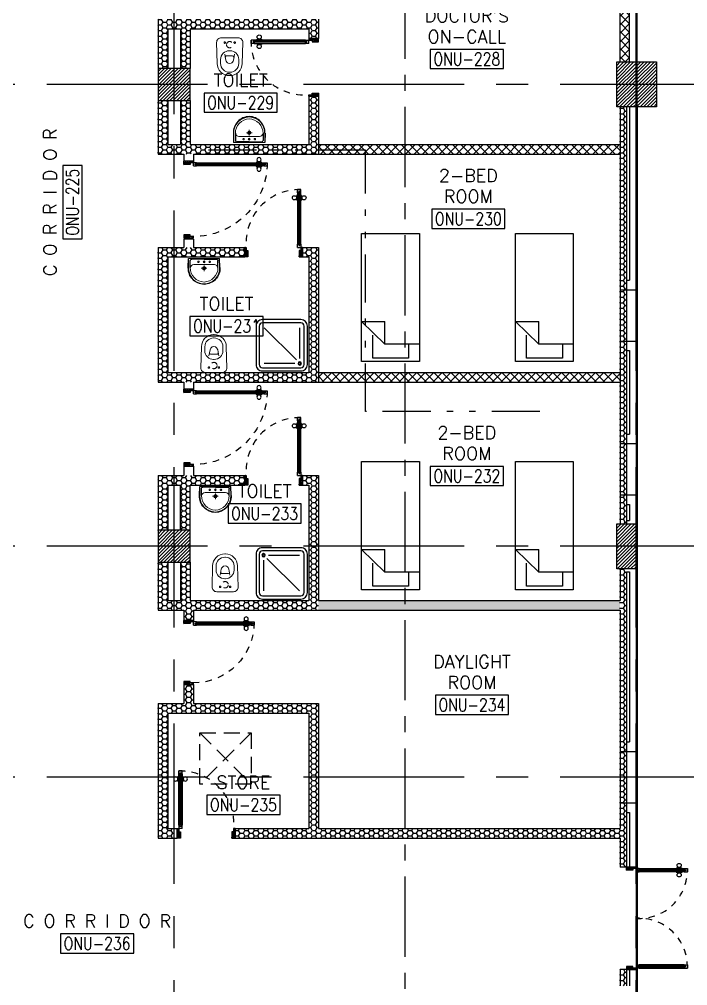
# Model space of a CAD drawing. Extents: x 88808.2 to 88899.2, y 39921.6 to 40001.1.
# Drawn here: x 88883.56 to 88893.97, y 39936.03 to 39951.09 of the extents above; entities that cross this region are included whole.
import ezdxf
from ezdxf.enums import TextEntityAlignment as Align

# ---------------------------------------------------------------- set-up
doc = ezdxf.new("R2010")
doc.units = 0
doc.header["$MEASUREMENT"] = 0
for name, pattern in [('2DASHES', [1.7, 0.75, -0.25, 0.1, -0.25, 0.1, -0.25]), ('CENTER', [2, 1.25, -0.25, 0.25, -0.25]), ('CENTERX2', [4, 2.5, -0.5, 0.5, -0.5]), ('DASHED', [0.75, 0.5, -0.25]), ('HIDDEN', [0.375, 0.25, -0.125]), ('HIDDEN2', [0.1875, 0.125, -0.0625])]:
    doc.linetypes.add(name, pattern=pattern)
doc.layers.get('0').update_dxf_attribs({"linetype": 'CONTINUOUS'})
for name, color, linetype in [('AXES', 11, 'CENTERX2'), ('AXES1', 11, 'CENTER'), ('COL', 2, 'CONTINUOUS'), ('DOOR', 7, 'CONTINUOUS'), ('EJ', 9, 'CONTINUOUS'), ('FIX', 3, 'CONTINUOUS'), ('FUR', 4, 'CONTINUOUS'), ('HAT', 8, 'CONTINUOUS'), ('IND-ES-L', 6, '2DASHES'), ('INSUL', 4, 'CONTINUOUS'), ('ME-FIX', 7, 'CONTINUOUS'), ('RM-BOX', 4, 'CONTINUOUS'), ('RM-NAME', 2, 'CONTINUOUS'), ('RM-NO', 2, 'CONTINUOUS'), ('ROOF', 7, 'CONTINUOUS'), ('SHAFT', 4, 'CONTINUOUS'), ('WALL', 2, 'CONTINUOUS'), ('WallType', 11, 'CONTINUOUS'), ('WallType2', 3, 'CONTINUOUS'), ('WIN', 3, 'CONTINUOUS')]:
    doc.layers.add(name, color=color, linetype=linetype)
doc.styles.add('ROMANS', font='ROMANS.shx', dxfattribs={"width": 0.6})
pattern_1 = [(7e-15, (0, 3e-11), (0.075, 0.04330127), [0.05, -0.1]), (120, (0, 3e-11), (-0.074999999836, 0.043301270284), [0.05, -0.1]), (60, (0, 3e-11), (1.64e-10, 0.086602540284), [-0.1, 0.05])]
pattern_2 = [(0, (0, 0), (0.075, 0.04330127), [0.05, -0.1]), (120, (0, 0), (-0.074999999836, 0.043301270284), [0.05, -0.1]), (60, (0, 0), (1.64e-10, 0.086602540284), [-0.1, 0.05])]

# ---------------------------------------------------------------- blocks, each defined once
blk = doc.blocks.new('D1000')
at = {"layer": 'DOOR', "color": 7, "linetype": 'ByBlock'}
for p, q in [((0, 0), (-150, 0)), ((-150, 0), (-150, -25)), ((-150, 0), (0, 0)), ((0, -50), (-114, 0)), ((0, -50), (-40, 0)), ((0, -50), (0, 0)), ((-1050, -25), (-1100, -25)), ((-1100, -75), (-1100, -25)), ((-1100, -25), (-1100, -75)), ((-1050, -75), (-1100, -75)), ((-1050, -42), (-1070, -42)), ((-1070, -42), (-1070, -58)), ((-1050, -58), (-1070, -58)), ((-1050, -25), (-1050, -42)), ((-1050, -58), (-1050, -75)), ((-928, -18), (-1018, -18)), ((-1018, -25), (-1018, -18)), ((-1018, -75), (-1018, -82)), ((-928, -82), (-1018, -82)), ((-1005, -9), (-940, -9)), ((-1005, -18), (-1005, -9)), ((-1005, -18), (-940, -18)), ((-1005, -82), (-940, -82)), ((-1005, -82), (-1005, -91)), ((-1005, -91), (-940, -91)), ((-940, -18), (-940, -9)), ((-940, -82), (-940, -91)), ((-928, -25), (-928, -18)), ((-928, -75), (-928, -82)), ((-200, -42), (-200, -25)), ((-200, -25), (-150, -25)), ((-180, -42), (-200, -42)), ((-200, -75), (-200, -58)), ((-200, -58), (-180, -58)), ((-150, -75), (-200, -75)), ((-180, -58), (-180, -42)), ((-150, -75), (-150, -25)), ((-150, -25), (-100, -25)), ((-100, -25), (-100, -50)), ((0, -50), (-100, -37)), ((-100, -50), (0, -50)), ((-150, -975), (-100, -975)), ((-150, -1000), (-150, -975)), ((-150, -1000), (0, -1000)), ((0, -1000), (-150, -1000)), ((0, -950), (-114, -1000)), ((-100, -975), (-100, -950)), ((0, -950), (-100, -963)), ((-100, -950), (0, -950)), ((0, -950), (-40, -1000)), ((0, -950), (0, -1000))]:
    blk.add_line(p, q, dxfattribs=at)
at = {"layer": 'DOOR', "linetype": 'ByBlock'}
for p, q in [((-200, -25), (-1050, -25)), ((-200, -42), (-1050, -42)), ((-200, -58), (-1050, -58)), ((-1050, -75), (-200, -75))]:
    blk.add_line(p, q, dxfattribs=at)
at = {"layer": 'DOOR', "color": 7, "linetype": 'ByBlock'}
for centre in [(-973, 23), (-973, -124)]:
    blk.add_circle(centre, 32.4, dxfattribs=at)
for centre, radius, start, end in [((0, -50), 134, 158.1598, 169.28), ((0, -50), 74.4, 137.7764, 180), ((0, -50), 54.4, 113.2074, 180), ((0, -50), 154, 161.1053, 166.2858), ((0, -50), 114, 154.0838, 167.3774), ((0, -50), 94.4, 148.0182, 180), ((0, -50), 34.4, 90, 180), ((0, -50), 14.4, 90, 180), ((0, -950), 154, 193.7142, 198.8947), ((0, -950), 134, 190.72, 201.8402), ((0, -950), 94.4, 180, 211.9818), ((0, -950), 74.4, 180, 222.2236), ((0, -950), 54.4, 180, 246.7926), ((0, -950), 34.4, 180, 270), ((0, -950), 14.4, 180, 270)]:
    blk.add_arc(centre, radius, start, end, dxfattribs=at)
at = {"layer": 'DOOR', "linetype": 'HIDDEN', "ltscale": 0.5}
blk.add_arc((-149, -24), 951, 180.0434, 269.9667, dxfattribs=at)
blk = doc.blocks.new('WC1')
at = {"layer": 'FIX', "lineweight": 20}
for p, q in [((-210, 204), (-538, 194)), ((-727, 5), (-727, -5)), ((-674, 5), (-674, -5)), ((-534, 24), (-540, 0)), ((-540, 0), (-534, -24)), ((-475, 141), (-538, 141)), ((-395, 76), (-490, 60)), ((-339, 5), (-339, -5)), ((-538, -141), (-475, -141)), ((-490, -60), (-395, -76)), ((-538, -194), (-210, -204))]:
    blk.add_line(p, q, dxfattribs=at)
at = {"layer": 'FIX', "linetype": 'Continuous', "lineweight": 20}
blk.add_line((-420, -47), (-420, 45), dxfattribs=at)
at = {"layer": 'FIX', "lineweight": 20}
blk.add_lwpolyline([(-213, -204), (-210, -204, 0.414214), (-137, -131), (-137, 0), (-137, 131, 0.414214), (-210, 204)], format="xyb", dxfattribs=at)
at = {"layer": 'FIX', "linetype": 'HIDDEN2', "lineweight": 20, "ltscale": 0.3}
blk.add_circle((-245, 0), 49.8, dxfattribs=at)
at = {"layer": 'FIX', "linetype": 'HIDDEN', "lineweight": 20, "ltscale": 0.05}
for centre in [(-213, 78), (-213, -77)]:
    blk.add_circle(centre, 11.6, dxfattribs=at)
at = {"layer": 'FIX', "lineweight": 20}
for centre, radius, start, end in [((-538, 5), 189, 90, 180), ((-538, 5), 136, 90, 180), ((-473, -7), 68.2, 128.9242, 152.8468), ((-464, -18), 82, 108.496, 128.9242), ((-475, 5), 136, 360, 90), ((-538, -5), 189, 180, 270), ((-538, -5), 136, 180, 270), ((-473, 7), 68.2, 207.1532, 231.0758), ((-464, 18), 82, 231.0758, 251.504), ((-475, -5), 136, 270, 0)]:
    blk.add_arc(centre, radius, start, end, dxfattribs=at)
at = {"layer": 'FIX', "linetype": 'Continuous', "lineweight": 20}
for centre, start, end in [((-443, 46), 357.6662, 91.6121), ((-442, -46), 268.3879, 2.3338)]:
    blk.add_arc(centre, 22.3, start, end, dxfattribs=at)
blk = doc.blocks.new('LAV1')
at = {"layer": 'FIX', "linetype": 'ByBlock', "ltscale": 0.3}
for p, q in [((-280, 210), (-275, 50)), ((-245, 210), (-245, 85)), ((245, 210), (245, 85)), ((280, 210), (275, 50)), ((0, 60), (-220, 60)), ((0, 60), (220, 60))]:
    blk.add_line(p, q, dxfattribs=at)
at = {"layer": 'FIX', "linetype": 'Continuous', "lineweight": 20}
for p, q in [((-275, 210), (-275, 50)), ((275, 210), (275, 50)), ((0, 50), (-275, 50)), ((0, 50), (-252, 50)), ((0, 155), (-181, 155)), ((0, 155), (181, 155)), ((0, 50), (275, 50)), ((0, 50), (252, 50))]:
    blk.add_line(p, q, dxfattribs=at)
at = {"layer": 'FIX', "linetype": 'DASHED', "lineweight": 20, "ltscale": 0.05}
for p, q in [((50, 220), (-50, 220)), ((0, 170), (0, 270)), ((0, 170), (0, 270))]:
    blk.add_line(p, q, dxfattribs=at)
at = {"layer": 'FIX', "lineweight": 20}
for p, q in [((16, 107), (-15, 107)), ((0, 92), (0, 123))]:
    blk.add_line(p, q, dxfattribs=at)
for centre, radius in [((0, 220), 29.5), ((0, 220), 22.5), ((0, 107), 15.5)]:
    blk.add_circle(centre, radius, dxfattribs=at)
at = {"layer": 'FIX', "linetype": 'HIDDEN', "lineweight": 20, "ltscale": 0.05}
for centre in [(-100, 107), (100, 107)]:
    blk.add_circle(centre, 12.4, dxfattribs=at)
at = {"layer": 'FIX', "linetype": 'ByBlock', "ltscale": 0.3}
for centre, radius, start, end in [((7, 220), 287, 91.3776, 182.0064), ((-7, 220), 287, 357.9936, 88.6224), ((-220, 85), 24.9, 179.7021, 269.9486), ((220, 85), 24.9, 270.0514, 0.2979)]:
    blk.add_arc(centre, radius, start, end, dxfattribs=at)
at = {"layer": 'FIX', "linetype": 'Continuous', "lineweight": 20}
for centre, radius, start, end in [((8, 217), 283, 91.6988, 181.351), ((8, 212), 253, 91.7328, 180.4884), ((-8, 217), 283, 358.649, 88.3012), ((-8, 212), 253, 359.5116, 88.2672), ((-179, 222), 66.9, 190.2006, 268.0786), ((179, 222), 66.9, 271.9214, 349.7994)]:
    blk.add_arc(centre, radius, start, end, dxfattribs=at)
blk = doc.blocks.new('SHR1')
at = {"layer": 'FIX'}
for p, q in [((-196, 196), (-700, 700)), ((-143, 218), (-143, 700)), ((-218, 143), (-700, 143))]:
    blk.add_line(p, q, dxfattribs=at)
for points in [[(-825, 125), (-825, 725, -0.414214), (-725, 825), (-125, 825, -0.414214), (-25, 725), (-25, 125, -0.414214), (-125, 25), (-725, 25, -0.414214)], [(-775, 125), (-775, 725, -0.414214), (-725, 775), (-125, 775, -0.414214), (-75, 725), (-75, 125, -0.414214), (-125, 75), (-725, 75, -0.414214)]]:
    blk.add_lwpolyline(points, format="xyb", close=True, dxfattribs=at)
for radius in [25, 15]:
    blk.add_circle((-143, 143), radius, dxfattribs=at)
blk = doc.blocks.new('RM1')
at = {"layer": 'RM-BOX'}
blk.add_lwpolyline([(570, -200), (-570, -200), (-570, -500), (570, -500)], close=True, dxfattribs=at)
at = {"layer": 'RM-NAME', "style": 'ROMANS'}
for tag, p in [('ROOMNAME1', (0, 324)), ('ROOMNAME2', (0, 0))]:
    blk.add_attdef(tag, text='', height=200, dxfattribs=at).set_placement(p, align=Align.MIDDLE)
at = {"layer": 'RM-NO', "style": 'ROMANS', "width": 0.8}
blk.add_attdef('ROOMNO', text='', height=200, dxfattribs=at).set_placement((0, -350), align=Align.MIDDLE)
blk = doc.blocks.new('DOOR90')
at = {"layer": 'DOOR', "linetype": 'ByBlock'}
for p, q in [((0, 0), (-150, 0)), ((-200, -25), (-1000, -25)), ((-200, -42), (-1000, -42)), ((-200, -58), (-1000, -58)), ((-1000, -75), (-200, -75))]:
    blk.add_line(p, q, dxfattribs=at)
at = {"layer": 'DOOR', "color": 0, "linetype": 'ByBlock'}
for p, q in [((-150, 0), (-150, -25)), ((-150, 0), (0, 0)), ((0, -50), (0, 0)), ((-1050, -25), (-1050, -75)), ((-1050, -75), (-1050, -25)), ((-1000, -25), (-1050, -25)), ((-1000, -75), (-1050, -75)), ((-1020, -42), (-1020, -58)), ((-1000, -42), (-1020, -42)), ((-1000, -58), (-1020, -58)), ((-1000, -25), (-1000, -42)), ((-1000, -58), (-1000, -75)), ((-968, -25), (-968, -18)), ((-878, -18), (-968, -18)), ((-968, -75), (-968, -82)), ((-878, -82), (-968, -82)), ((-955, -18), (-955, -9)), ((-955, -9), (-890, -9)), ((-955, -18), (-890, -18)), ((-955, -82), (-955, -91)), ((-955, -82), (-890, -82)), ((-955, -91), (-890, -91)), ((-890, -18), (-890, -9)), ((-890, -82), (-890, -91)), ((-878, -25), (-878, -18)), ((-878, -75), (-878, -82)), ((-200, -42), (-200, -25)), ((-200, -25), (-150, -25)), ((-180, -42), (-200, -42)), ((-200, -75), (-200, -58)), ((-200, -58), (-180, -58)), ((-150, -75), (-200, -75)), ((-180, -58), (-180, -42)), ((-150, -75), (-150, -25)), ((-150, -25), (-100, -25)), ((-100, -25), (-100, -50)), ((-100, -50), (0, -50)), ((-150, -900), (-150, -875)), ((-150, -875), (-100, -875)), ((0, -900), (-150, -900)), ((-150, -900), (0, -900)), ((-100, -850), (0, -850)), ((-100, -875), (-100, -850)), ((0, -850), (0, -900))]:
    blk.add_line(p, q, dxfattribs=at)
at = {"layer": 'DOOR', "color": 9, "linetype": 'ByBlock'}
for p, q in [((0, -50), (-114, 0)), ((0, -50), (-40, 0)), ((0, -50), (-100, -37)), ((0, -850), (-114, -900)), ((0, -850), (-100, -863)), ((0, -850), (-40, -900))]:
    blk.add_line(p, q, dxfattribs=at)
at = {"layer": 'DOOR', "color": 0, "linetype": 'ByBlock'}
for centre in [(-923, 24), (-923, -124)]:
    blk.add_circle(centre, 32.4, dxfattribs=at)
at = {"layer": 'DOOR', "color": 9, "linetype": 'ByBlock'}
for centre, radius, start, end in [((0, -50), 74.4, 137.7764, 180), ((0, -50), 54.4, 113.2074, 180), ((0, -50), 154, 161.1053, 166.2858), ((0, -50), 134, 158.1598, 169.28), ((0, -50), 114, 154.0838, 167.3774), ((0, -50), 94.4, 148.0182, 180), ((0, -50), 34.4, 90, 180), ((0, -50), 14.4, 90, 180), ((0, -850), 154, 193.7142, 198.8947), ((0, -850), 134, 190.72, 201.8402), ((0, -850), 94.4, 180, 211.9818), ((0, -850), 74.4, 180, 222.2236), ((0, -850), 54.4, 180, 246.7926), ((0, -850), 34.4, 180, 270), ((0, -850), 14.4, 180, 270)]:
    blk.add_arc(centre, radius, start, end, dxfattribs=at)
at = {"layer": 'DOOR', "linetype": 'HIDDEN', "ltscale": 0.5}
blk.add_arc((-222, -50), 828, 178.2701, 275.003, dxfattribs=at)
blk = doc.blocks.new('AH20A')
at = {"layer": 'FUR'}
for p, q in [((0, 0.5), (0, -0.5)), ((1, 0.5), (0, 0.5)), ((0.1358, 0.5), (0.1358, -0.0987)), ((1, -0.5), (1, 0.5)), ((0.1358, 0.3112), (0.0277, 0.3112)), ((0.0277, 0.3112), (0.0277, -0.3087)), ((0.1358, -0.0987), (0.3125, -0.5)), ((0.1358, -0.0987), (0.3125, -0.0987)), ((0.3125, -0.5), (0.3125, -0.0987)), ((0.0277, -0.3087), (0.2076, -0.3087)), ((0, -0.5), (1, -0.5))]:
    blk.add_line(p, q, dxfattribs=at)
blk = doc.blocks.new('DOOR100')
at = {"layer": 'DOOR', "color": 0, "linetype": 'ByBlock'}
for p, q in [((-92, 1206), (-92, 1141)), ((-83, 1206), (-92, 1206)), ((-83, 1129), (-83, 1219)), ((-76, 1219), (-83, 1219)), ((-83, 1206), (-83, 1141)), ((-76, 1251), (-76, 1301)), ((-76, 1301), (-26, 1301)), ((-26, 1301), (-76, 1301)), ((-59, 1251), (-76, 1251)), ((-59, 1251), (-59, 1271)), ((-43, 1271), (-59, 1271)), ((-43, 1251), (-43, 1271)), ((-26, 1251), (-43, 1251)), ((-26, 1251), (-26, 1301)), ((-26, 1219), (-19, 1219)), ((-19, 1129), (-19, 1219)), ((-19, 1206), (-19, 1141)), ((-19, 1206), (-10, 1206)), ((-10, 1206), (-10, 1141)), ((-83, 1141), (-92, 1141)), ((-76, 1129), (-83, 1129)), ((-26, 1129), (-19, 1129)), ((-19, 1141), (-10, 1141)), ((-76, 200), (-59, 200)), ((-76, 150), (-76, 200)), ((-59, 200), (-59, 180)), ((-59, 180), (-43, 180)), ((-43, 200), (-26, 200)), ((-43, 180), (-43, 200)), ((-26, 200), (-26, 150)), ((-1201, 0), (-1201, 150)), ((-1201, 150), (-1176, 150)), ((-1201, 150), (-1201, 0)), ((-1151, 0), (-1201, 0)), ((-1176, 150), (-1176, 100)), ((-1176, 100), (-1151, 100)), ((-1151, 100), (-1151, 0)), ((-76, 150), (-26, 150)), ((-51, 100), (-51, 0)), ((-26, 100), (-51, 100)), ((-51, 0), (-1, 0)), ((-1, 150), (-26, 150)), ((-26, 150), (-26, 100)), ((-1, 150), (-1, 0))]:
    blk.add_line(p, q, dxfattribs=at)
at = {"layer": 'DOOR', "linetype": 'ByBlock'}
for p, q in [((-76, 1251), (-76, 200)), ((-59, 200), (-59, 1251)), ((-43, 200), (-43, 1251)), ((-26, 200), (-26, 1251))]:
    blk.add_line(p, q, dxfattribs=at)
at = {"layer": 'DOOR', "color": 9, "linetype": 'ByBlock'}
for p, q in [((-1151, 0), (-1201, 114)), ((-1151, 0), (-1201, 40)), ((-1151, 0), (-1164, 100)), ((-51, 0), (-1, 114)), ((-51, 0), (-38, 100)), ((-51, 0), (-1, 40))]:
    blk.add_line(p, q, dxfattribs=at)
at = {"layer": 'DOOR', "color": 0, "linetype": 'ByBlock'}
for centre in [(-125, 1174), (22, 1174)]:
    blk.add_circle(centre, 32.4, dxfattribs=at)
at = {"layer": 'DOOR', "linetype": 'HIDDEN', "ltscale": 0.5}
blk.add_arc((-27, 152), 1149, 89.961, 180.0931, dxfattribs=at)
at = {"layer": 'DOOR', "color": 9, "linetype": 'ByBlock'}
for centre, radius, start, end in [((-1151, 0), 154, 103.7142, 108.8947), ((-1151, 0), 134, 100.72, 111.8402), ((-1151, 0), 94.4, 90, 121.9818), ((-1151, 0), 74.4, 90, 132.2236), ((-1151, 0), 54.4, 90, 156.7926), ((-1151, 0), 34.4, 90, 180), ((-1151, 0), 14.4, 90, 180), ((-51, 0), 94.4, 58.0182, 90), ((-51, 0), 74.4, 47.7764, 90), ((-51, 0), 54.4, 23.2074, 90), ((-51, 0), 34.4, 0, 90), ((-51, 0), 14.4, 0, 90), ((-51, 0), 134, 68.1598, 79.28), ((-51, 0), 114, 64.0838, 77.3774), ((-51, 0), 154, 71.1053, 76.2858)]:
    blk.add_arc(centre, radius, start, end, dxfattribs=at)
blk = doc.blocks.new('COL50')
at = {"layer": 'COL'}
blk.add_lwpolyline([(-250, 250), (-250, -250), (250, -250), (250, 250)], close=True, dxfattribs=at)
blk = doc.blocks.new('*X615')
at = {"color": 0}
for p, q in [((203889, 139878), (204361, 140350)), ((203889, 139931), (204308, 140350)), ((203889, 139984), (204255, 140350)), ((203889, 140037), (204201, 140350)), ((203889, 140090), (204148, 140350)), ((203889, 140143), (204095, 140350)), ((203889, 140196), (204042, 140350)), ((203889, 140249), (203989, 140350)), ((203889, 140302), (203936, 140350)), ((203914, 139850), (204389, 140325)), ((203967, 139850), (204389, 140272)), ((204020, 139850), (204389, 140219)), ((204073, 139850), (204389, 140166)), ((204126, 139850), (204389, 140113)), ((204179, 139850), (204389, 140060)), ((204232, 139850), (204389, 140006)), ((204285, 139850), (204389, 139953)), ((204338, 139850), (204389, 139900))]:
    blk.add_line(p, q, dxfattribs=at)
blk = doc.blocks.new('*X612')
at = {"color": 0}
for p, q in [((203889, 132665), (204373, 133150)), ((203889, 132718), (204320, 133150)), ((203889, 132771), (204267, 133150)), ((203889, 132824), (204214, 133150)), ((203889, 132877), (204161, 133150)), ((203889, 132930), (204108, 133150)), ((203889, 132983), (204055, 133150)), ((203889, 133036), (204002, 133150)), ((203889, 133089), (203949, 133150)), ((203889, 133143), (203896, 133150)), ((203926, 132650), (204389, 133112)), ((203979, 132650), (204389, 133059)), ((204032, 132650), (204389, 133006)), ((204085, 132650), (204389, 132953)), ((204138, 132650), (204389, 132900)), ((204191, 132650), (204389, 132847)), ((204244, 132650), (204389, 132794)), ((204297, 132650), (204389, 132741)), ((204350, 132650), (204389, 132688))]:
    blk.add_line(p, q, dxfattribs=at)
blk = doc.blocks.new('C11')
at = {"layer": 'HAT'}
h = blk.add_hatch(dxfattribs=at)
h.set_pattern_fill('ANSI31', color=256, scale=300, style=0)
h.set_pattern_definition([(45, (-248556.182, -75061.005), (-26.5165043, 26.5165043), [])])
h.paths.add_polyline_path([(300, 700), (0, 700), (0, 350), (300, 350)])
h.paths.add_polyline_path([(300, 350), (0, 350), (0, 0), (300, 0)])
at = {"layer": 'COL'}
blk.add_lwpolyline([(300, 700), (300, 0), (0, 0), (0, 700)], close=True, dxfattribs=at)
blk = doc.blocks.new('C11D')
at = {"layer": 'COL', "linetype": 'ByBlock'}
for p in [(-320, 0), (0, 0)]:
    blk.add_blockref('C11', p, dxfattribs=at)
blk = doc.blocks.new('A$C16F26542')
at = {"layer": 'IND-ES-L'}
blk.add_lwpolyline([(73.19, 16.751), (70.475, 16.751), (70.475, 20.826), (67.759, 20.826)], dxfattribs=at)
blk = doc.blocks.new('A$C1DFA4FE8')
at = {"layer": 'DOOR', "color": 0, "linetype": 'ByBlock'}
for p, q in [((0, 1631), (0, 1581)), ((0, 1581), (0, 1631)), ((50, 1631), (0, 1631)), ((50, 1581), (0, 1581)), ((30, 1614), (30, 1598)), ((50, 1614), (30, 1614)), ((50, 1598), (30, 1598)), ((50, 1631), (50, 1614)), ((50, 1598), (50, 1581)), ((750, 1614), (750, 1631)), ((750, 1631), (800, 1631)), ((770, 1614), (750, 1614)), ((750, 1581), (750, 1598)), ((750, 1598), (770, 1598)), ((800, 1581), (750, 1581)), ((770, 1598), (770, 1614)), ((950, 1656), (800, 1656)), ((800, 1656), (800, 1631)), ((800, 1581), (800, 1631)), ((800, 1631), (850, 1631)), ((850, 1631), (850, 1606)), ((850, 1606), (950, 1606)), ((950, 1606), (950, 1656)), ((0, 81), (0, 131)), ((0, 131), (0, 81)), ((50, 131), (0, 131)), ((50, 81), (0, 81)), ((30, 98), (30, 114)), ((50, 114), (30, 114)), ((50, 98), (30, 98)), ((50, 114), (50, 131)), ((50, 81), (50, 98)), ((83, 131), (83, 138)), ((173, 138), (83, 138)), ((83, 81), (83, 74)), ((173, 74), (83, 74)), ((95, 138), (95, 147)), ((95, 147), (160, 147)), ((95, 138), (160, 138)), ((95, 74), (95, 65)), ((95, 74), (160, 74)), ((95, 65), (160, 65)), ((160, 138), (160, 147)), ((160, 74), (160, 65)), ((173, 131), (173, 138)), ((173, 81), (173, 74)), ((750, 131), (750, 114)), ((800, 131), (750, 131)), ((750, 114), (770, 114)), ((750, 98), (750, 81)), ((770, 98), (750, 98)), ((750, 81), (800, 81)), ((770, 114), (770, 98)), ((800, 131), (800, 81)), ((800, 56), (800, 81)), ((800, 81), (850, 81)), ((950, 56), (800, 56)), ((850, 106), (950, 106)), ((850, 81), (850, 106)), ((950, 106), (950, 56))]:
    blk.add_line(p, q, dxfattribs=at)
at = {"layer": 'DOOR', "linetype": 'ByBlock'}
for p, q in [((750, 1631), (50, 1631)), ((750, 1614), (50, 1614)), ((750, 1598), (50, 1598)), ((50, 1581), (750, 1581)), ((50, 131), (750, 131)), ((750, 114), (50, 114)), ((750, 98), (50, 98)), ((750, 81), (50, 81))]:
    blk.add_line(p, q, dxfattribs=at)
at = {"layer": 'DOOR', "color": 9, "linetype": 'ByBlock'}
for p, q in [((950, 1606), (837, 1656)), ((950, 1606), (850, 1619)), ((950, 1606), (910, 1656)), ((950, 106), (837, 56)), ((950, 106), (850, 93)), ((950, 106), (910, 56))]:
    blk.add_line(p, q, dxfattribs=at)
at = {"layer": 'DOOR', "color": 0, "linetype": 'ByBlock'}
for centre in [(128, 179), (128, 32)]:
    blk.add_circle(centre, 32.4, dxfattribs=at)
at = {"layer": 'DOOR', "linetype": 'HIDDEN', "ltscale": 0.5}
for centre, start, end in [((752, 1606), 178.0938, 273.7249), ((752, 106), 86.2751, 181.9062)]:
    blk.add_arc(centre, 752, start, end, dxfattribs=at)
at = {"layer": 'DOOR', "color": 9, "linetype": 'ByBlock'}
for centre, radius, start, end in [((950, 1606), 154, 161.1053, 166.2858), ((950, 1606), 134, 158.1598, 169.28), ((950, 1606), 114, 154.0838, 167.3774), ((950, 1606), 94.4, 148.0182, 180), ((950, 1606), 74.4, 137.7764, 180), ((950, 1606), 54.4, 113.2074, 180), ((950, 1606), 34.4, 90, 180), ((950, 1606), 14.4, 90, 180), ((950, 106), 154, 193.7142, 198.8947), ((950, 106), 134, 190.72, 201.8402), ((950, 106), 114, 192.6226, 205.9162), ((950, 106), 94.4, 180, 211.9818), ((950, 106), 74.4, 180, 222.2236), ((950, 106), 54.4, 180, 246.7926), ((950, 106), 34.4, 180, 270), ((950, 106), 14.4, 180, 270)]:
    blk.add_arc(centre, radius, start, end, dxfattribs=at)

msp = doc.modelspace()

# ---------------------------------------------------------------- hatches: boundary and pattern name
at = {"layer": 'WallType', "linetype": 'Continuous'}
h = msp.add_hatch(dxfattribs=at)
h.set_pattern_fill('ANSI37', color=256, scale=0.75, style=0)
h.paths.add_polyline_path([(88889.5703, 39956.3996), (88887.6703, 39956.3996), (88887.6703, 39956.2496), (88889.4953, 39956.2496), (88889.4953, 39956.0996), (88889.5703, 39956.0996)])
h.paths.add_polyline_path([(88889.9384, 39956.3996), (88889.5703, 39956.3996), (88889.5703, 39956.0996), (88889.6453, 39956.0996), (88889.6453, 39956.2496), (88889.9384, 39956.2496)])
h.paths.add_polyline_path([(88892.8203, 39956.3996), (88890.8384, 39956.3996), (88890.8384, 39956.2496), (88892.8203, 39956.2496)])
h.paths.add_polyline_path([(88893.0703, 39955.7796), (88892.9203, 39955.7796), (88892.9203, 39952.5546), (88889.6453, 39952.5546), (88889.6453, 39956.0796), (88889.5703, 39956.0796), (88889.5703, 39952.4046), (88892.9203, 39952.4046), (88892.9203, 39950.4296), (88893.0703, 39950.4296)])
h.paths.add_polyline_path([(88889.5703, 39956.0796), (88889.4953, 39956.0796), (88889.4953, 39952.5546), (88885.9703, 39952.5546), (88885.9703, 39952.4046), (88888.0703, 39952.4046), (88888.0703, 39952.2496), (88888.2203, 39952.2496), (88888.2203, 39952.4046), (88889.5703, 39952.4046)])
h.paths.add_polyline_path([(88885.9703, 39952.5546), (88885.8203, 39952.5546), (88885.8203, 39952.9996), (88885.6703, 39952.9996), (88885.6703, 39952.4046), (88885.9703, 39952.4046)])
h = msp.add_hatch(dxfattribs=at)
h.set_pattern_fill('ANSI37', color=256, scale=0.75, style=0)
h.paths.add_polyline_path([(88892.9203, 39945.5896), (88889.5703, 39945.5896), (88889.5703, 39945.4396), (88892.9203, 39945.4396)])
h.paths.add_polyline_path([(88889.4297, 39945.5896), (88888.2203, 39945.5896), (88888.2203, 39945.4396), (88889.4297, 39945.4396)])
h.paths.add_polyline_path([(88889.5703, 39945.5896), (88889.4297, 39945.5896), (88889.4297, 39945.4396), (88889.5703, 39945.4396)])
h.paths.add_polyline_path([(88892.9203, 39949.1446), (88889.5703, 39949.1446), (88889.5703, 39948.9946), (88892.9203, 39948.9946)])
h.paths.add_polyline_path([(88889.5703, 39949.1446), (88888.2203, 39949.1446), (88888.2203, 39949.0556), (88889.4297, 39949.0556), (88889.4297, 39948.9946), (88889.5703, 39948.9946)])
h.paths.add_polyline_path([(88889.4297, 39949.0556), (88888.2203, 39949.0556), (88888.2203, 39948.9946), (88889.4297, 39948.9946)], flags=16)
at = {"layer": 'WallType2', "linetype": 'Continuous'}
h = msp.add_hatch(dxfattribs=at)
h.set_pattern_fill('HONEY', color=256, scale=0.4, style=0)
h.set_pattern_definition(pattern_1)
h.paths.add_polyline_path([(88885.8703, 39949.8296), (88885.7203, 39949.8296), (88885.7203, 39948.9946), (88885.9703, 39948.9946), (88885.9703, 39949.1446), (88885.8703, 39949.1446)])
h.paths.add_polyline_path([(88888.2203, 39949.8946), (88888.0703, 39949.8946), (88888.0703, 39949.1446), (88886.2203, 39949.1446), (88886.2203, 39949.8296), (88886.0703, 39949.8296), (88886.0703, 39949.1446), (88885.9703, 39949.1446), (88885.9703, 39948.9946), (88886.1203, 39948.9946), (88888.2203, 39948.9946)])
h.paths.add_polyline_path([(88885.8703, 39950.9446), (88885.9703, 39950.9446), (88885.9703, 39951.0946), (88885.7203, 39951.0946), (88885.7203, 39950.3296), (88885.8703, 39950.3296)])
h.paths.add_polyline_path([(88888.2203, 39951.0946), (88885.9703, 39951.0946), (88885.9703, 39950.9446), (88886.0703, 39950.9446), (88886.0703, 39950.3296), (88886.2203, 39950.3296), (88886.2203, 39950.9446), (88888.0703, 39950.9446), (88888.0703, 39950.7946), (88888.2203, 39950.7946)])
h = msp.add_hatch(dxfattribs=at)
h.set_pattern_fill('HONEY', color=256, scale=0.4, style=0)
h.set_pattern_definition(pattern_1)
h.paths.add_polyline_path([(88893.0203, 39949.7296), (88892.9203, 39949.7296), (88892.9203, 39949.1446), (88893.0203, 39949.1446)])
h = msp.add_hatch(dxfattribs=at)
h.set_pattern_fill('HONEY', color=256, scale=0.4, style=0)
h.set_pattern_definition(pattern_1)
h.paths.add_polyline_path([(88893.0203, 39946.8796), (88892.9203, 39946.8796), (88892.9203, 39946.4796), (88893.0203, 39946.4796)])
h.paths.add_polyline_path([(88893.0203, 39949.1446), (88892.9203, 39949.1446), (88892.9203, 39946.8796), (88893.0203, 39946.8796)])
h = msp.add_hatch(dxfattribs=at)
h.set_pattern_fill('HONEY', color=256, scale=0.4, style=0)
h.set_pattern_definition(pattern_1)
h.paths.add_polyline_path([(88888.2203, 39946.4796), (88888.0703, 39946.4796), (88888.0703, 39945.5896), (88885.9703, 39945.5896), (88885.9703, 39945.4396), (88886.1203, 39945.4396), (88888.2203, 39945.4396)])
h.paths.add_polyline_path([(88885.9703, 39945.5896), (88885.8703, 39945.5896), (88885.8703, 39946.4796), (88885.7203, 39946.4796), (88885.7203, 39945.4396), (88885.9703, 39945.4396)])
h.paths.add_polyline_path([(88885.8703, 39947.3896), (88885.9703, 39947.3896), (88885.9703, 39947.5396), (88885.7203, 39947.5396), (88885.7203, 39946.4796), (88885.8703, 39946.4796)])
h.paths.add_polyline_path([(88887.0703, 39947.5396), (88886.1203, 39947.5396), (88885.9703, 39947.5396), (88885.9703, 39947.3896), (88887.0703, 39947.3896)])
h.paths.add_polyline_path([(88888.2203, 39947.5396), (88887.9703, 39947.5396), (88887.9703, 39947.3896), (88888.0703, 39947.3896), (88888.0703, 39946.4796), (88888.2203, 39946.4796)])
h = msp.add_hatch(dxfattribs=at)
h.set_pattern_fill('HONEY', color=256, scale=0.4, style=0)
h.set_pattern_definition(pattern_1)
h.paths.add_polyline_path([(88893.0203, 39943.6796), (88892.9203, 39943.6796), (88892.9203, 39943.2296), (88893.0203, 39943.2296)])
h.paths.add_polyline_path([(88893.0203, 39944.4796), (88892.9203, 39944.4796), (88892.9203, 39943.6796), (88893.0203, 39943.6796)])
h.paths.add_polyline_path([(88893.0203, 39946.0796), (88892.9203, 39946.0796), (88892.9203, 39945.5896), (88892.9203, 39944.4796), (88893.0203, 39944.4796)])
h.paths.add_polyline_path([(88893.0203, 39946.4796), (88892.9203, 39946.4796), (88892.9203, 39946.0796), (88893.0203, 39946.0796)])
h = msp.add_hatch(dxfattribs=at)
h.set_pattern_fill('HONEY', color=256, scale=0.4, style=0)
h.set_pattern_definition(pattern_1)
h.paths.add_polyline_path([(88888.2203, 39942.8796), (88888.0703, 39942.8796), (88888.0703, 39942.0346), (88886.2203, 39942.0346), (88886.2203, 39942.6296), (88886.0703, 39942.6296), (88886.0703, 39942.0346), (88885.9703, 39942.0346), (88885.9703, 39941.8846), (88886.1203, 39941.8846), (88888.2203, 39941.8846)])
h.paths.add_polyline_path([(88885.8703, 39942.6296), (88885.7203, 39942.6296), (88885.7203, 39941.8846), (88885.9703, 39941.8846), (88885.9703, 39942.0346), (88885.8703, 39942.0346)])
h.paths.add_polyline_path([(88885.8703, 39943.8346), (88885.9703, 39943.8346), (88885.9703, 39943.9846), (88885.7203, 39943.9846), (88885.7203, 39943.1296), (88885.8703, 39943.1296)])
h.paths.add_polyline_path([(88887.0703, 39943.9846), (88886.1203, 39943.9846), (88885.9703, 39943.9846), (88885.9703, 39943.8346), (88886.0703, 39943.8346), (88886.0703, 39943.1296), (88886.2203, 39943.1296), (88886.2203, 39943.8346), (88887.0703, 39943.8346)])
h.paths.add_polyline_path([(88888.2203, 39943.9846), (88887.9703, 39943.9846), (88887.9703, 39943.8346), (88888.0703, 39943.8346), (88888.0703, 39942.8796), (88888.2203, 39942.8796)])
h.paths.add_polyline_path([(88886.8741, 39943.5906), (88887.8884, 39943.5906), (88887.8884, 39943.8906), (88886.8741, 39943.8906)], flags=9)
h = msp.add_hatch(dxfattribs=at)
h.set_pattern_fill('HONEY', color=256, scale=0.4, style=0)
h.set_pattern_definition(pattern_1)
h.paths.add_polyline_path([(88893.0203, 39942.5296), (88892.9203, 39942.5296), (88892.9203, 39942.0327), (88892.9203, 39939.6796), (88893.0203, 39939.6796)])
h = msp.add_hatch(dxfattribs=at)
h.set_pattern_fill('HONEY', color=256, scale=0.4, style=0)
h.set_pattern_definition(pattern_2)
h.paths.add_polyline_path([(88892.9203, 39942.0346), (88889.5703, 39942.0346), (88889.5703, 39941.8846), (88892.9203, 39941.8846)])
h.paths.add_polyline_path([(88889.5703, 39942.0346), (88888.2203, 39942.0346), (88888.2203, 39941.8846), (88889.5703, 39941.8846)])
h = msp.add_hatch(dxfattribs=at)
h.set_pattern_fill('HONEY', color=256, scale=0.4, style=0)
h.set_pattern_definition(pattern_2)
h.paths.add_polyline_path([(88886.2703, 39941.8846), (88886.1203, 39941.8846), (88886.1203, 39941.7241), (88886.2703, 39941.7241)])
h = msp.add_hatch(dxfattribs=at)
h.set_pattern_fill('HONEY', color=256, scale=0.4, style=0)
h.set_pattern_definition(pattern_2)
h.paths.add_polyline_path([(88889.5703, 39938.4796), (88888.2203, 39938.4796), (88888.2203, 39939.2796), (88888.0703, 39939.2796), (88888.0703, 39938.4796), (88886.9203, 39938.4796), (88886.9203, 39938.3296), (88889.5703, 39938.3296)])
h.paths.add_polyline_path([(88888.2203, 39940.4296), (88886.2703, 39940.4296), (88886.2703, 39940.7241), (88886.1203, 39940.7241), (88886.1203, 39940.4296), (88885.9703, 39940.4296), (88885.9703, 39940.2796), (88888.0703, 39940.2796), (88888.0703, 39939.2796), (88888.2203, 39939.2796)])
h = msp.add_hatch(dxfattribs=at)
h.set_pattern_fill('HONEY', color=256, scale=0.4, style=0)
h.set_pattern_definition(pattern_2)
h.paths.add_polyline_path([(88885.8703, 39939.2796), (88885.7203, 39939.2796), (88885.7203, 39938.3296), (88885.9703, 39938.3296), (88885.9703, 39938.4796), (88885.8703, 39938.4796)])
h.paths.add_polyline_path([(88885.8703, 39940.2796), (88885.9703, 39940.2796), (88885.9703, 39940.4296), (88885.7203, 39940.4296), (88885.7203, 39939.2796), (88885.8703, 39939.2796)])
h = msp.add_hatch(dxfattribs=at)
h.set_pattern_fill('HONEY', color=256, scale=0.4, style=0)
h.set_pattern_definition(pattern_2)
h.paths.add_polyline_path([(88893.0203, 39939.6796), (88892.9203, 39939.6796), (88892.9203, 39939.2796), (88893.0203, 39939.2796)])
h.paths.add_polyline_path([(88893.0203, 39939.2796), (88892.9203, 39939.2796), (88892.9203, 39938.8796), (88893.0203, 39938.8796)])
h.paths.add_polyline_path([(88893.0203, 39938.8796), (88892.9203, 39938.8796), (88892.9203, 39938.3296), (88892.9203, 39937.8796), (88893.0203, 39937.8796)])
h = msp.add_hatch(dxfattribs=at)
h.set_pattern_fill('HONEY', color=256, scale=0.4, style=0)
h.set_pattern_definition(pattern_2)
h.paths.add_polyline_path([(88892.9203, 39938.4796), (88889.5703, 39938.4796), (88889.5703, 39938.3296), (88892.9203, 39938.3296)])
h = msp.add_hatch(dxfattribs=at)
h.set_pattern_fill('HONEY', color=256, scale=0.4, style=0)
h.set_pattern_definition(pattern_2)
h.paths.add_polyline_path([(88893.0203, 39936.2796), (88892.9203, 39936.2796), (88892.9203, 39936.0296), (88893.0203, 39936.0296)])

# ---------------------------------------------------------------- linework, layer by layer
at = {"layer": 'AXES'}
for p, q in [((88885.9703, 39921.6153), (88885.9703, 40000.4279)), ((88893.1703, 39921.6153), (88893.1703, 40000.0779)), ((88893.1903, 39921.6153), (88893.1903, 40000.0779)), ((88898.4894, 39950.0796), (88876.9703, 39950.0796)), ((88898.4894, 39942.8796), (88876.9703, 39942.8796)), ((88898.4894, 39939.2796), (88876.9703, 39939.2796))]:
    msp.add_line(p, q, dxfattribs=at)
at = {"layer": 'AXES1'}
msp.add_line((88889.5703, 39928.4796), (88889.5703, 39987.2996), dxfattribs=at)
at = {"layer": 'EJ'}
for p, q in [((88893.1703, 39938.1796), (88893.1703, 39936.0796)), ((88893.1903, 39938.1796), (88893.1903, 39936.0796))]:
    msp.add_line(p, q, dxfattribs=at)
at = {"layer": 'INSUL'}
for p, q in [((88893.0203, 39949.7296), (88893.0203, 39947.0296)), ((88893.0703, 39949.7296), (88893.0703, 39947.0296)), ((88893.0203, 39947.0296), (88893.0703, 39947.0296)), ((88893.0203, 39945.9296), (88893.0703, 39945.9296)), ((88893.0203, 39945.9296), (88893.0203, 39944.6296)), ((88893.0703, 39945.9296), (88893.0703, 39944.6296)), ((88893.0203, 39944.6296), (88893.0703, 39944.6296)), ((88893.0203, 39943.5296), (88893.0703, 39943.5296)), ((88893.0203, 39943.5296), (88893.0203, 39943.2796)), ((88893.0703, 39943.5296), (88893.0703, 39943.2796)), ((88893.0203, 39943.2796), (88893.0703, 39943.2796)), ((88893.0203, 39942.4796), (88893.0203, 39939.8296)), ((88893.0203, 39942.4796), (88893.0703, 39942.4796)), ((88893.0703, 39942.4796), (88893.0703, 39939.8296)), ((88893.0203, 39939.8296), (88893.0703, 39939.8296)), ((88893.0203, 39938.7296), (88893.0703, 39938.7296)), ((88893.0203, 39938.7296), (88893.0203, 39938.3826)), ((88893.0703, 39938.7296), (88893.0703, 39938.3326)), ((88893.0203, 39938.3296), (88893.0203, 39937.8796)), ((88893.0703, 39938.3296), (88893.0703, 39937.8796)), ((88893.0203, 39936.2796), (88893.0203, 39936.0296)), ((88893.0703, 39936.2796), (88893.0703, 39936.0296))]:
    msp.add_line(p, q, dxfattribs=at)
at = {"layer": 'ROOF'}
for p, q in [((88893.1903, 39949.7296), (88893.1903, 39936.0796)), ((88893.1903, 39936.0796), (88893.1903, 39928.4296))]:
    msp.add_line(p, q, dxfattribs=at)
at = {"layer": 'ROOF', "color": 9}
msp.add_line((88893.1903, 39936.0796), (88893.1903, 39928.4296), dxfattribs=at)
at = {"layer": 'SHAFT', "linetype": 'HIDDEN'}
for p, q in [((88887.1703, 39939.9696), (88886.3703, 39939.1696)), ((88886.3703, 39939.9696), (88887.1703, 39939.1696))]:
    msp.add_line(p, q, dxfattribs=at)
msp.add_lwpolyline([(88886.3703, 39939.9696), (88887.1703, 39939.9696), (88887.1703, 39939.1696), (88886.3703, 39939.1696)], close=True, dxfattribs=at)
at = {"layer": 'WALL'}
for p, q in [((88893.0703, 39950.4296), (88893.0703, 39955.7796)), ((88892.9203, 39950.4296), (88892.9203, 39952.4046)), ((88892.9203, 39938.3296), (88892.9203, 39937.8796)), ((88893.1703, 39938.3296), (88893.1703, 39937.8796)), ((88893.1703, 39937.8796), (88892.9203, 39937.8796)), ((88893.1703, 39936.2796), (88892.9203, 39936.2796)), ((88892.9203, 39936.2796), (88892.9203, 39936.0296)), ((88893.1703, 39936.2796), (88893.1703, 39936.0296)), ((88893.1703, 39936.0296), (88893.1703, 39936.0796)), ((88893.1703, 39936.0296), (88893.1703, 39936.0796))]:
    msp.add_line(p, q, dxfattribs=at)
at = {"layer": 'WALL', "linetype": 'ByBlock'}
for p, q in [((88885.7203, 39951.0946), (88885.7203, 39948.9946)), ((88888.2203, 39951.0946), (88888.2203, 39950.7946)), ((88885.8703, 39950.9446), (88886.0703, 39950.9446)), ((88885.8703, 39950.9446), (88885.8703, 39950.3296)), ((88885.8703, 39950.9446), (88886.0703, 39950.9446)), ((88886.0703, 39950.9446), (88886.0703, 39950.3296)), ((88886.2203, 39950.9446), (88886.2203, 39950.3296)), ((88886.2203, 39950.9446), (88888.0703, 39950.9446)), ((88888.0703, 39950.9446), (88888.0703, 39950.7946)), ((88888.0703, 39950.7946), (88888.2203, 39950.7946)), ((88885.8703, 39949.8296), (88885.8703, 39949.1446)), ((88886.0703, 39949.8296), (88886.0703, 39949.1446)), ((88886.2203, 39949.8296), (88886.2203, 39949.1446)), ((88888.0703, 39949.8946), (88888.0703, 39949.1446)), ((88888.0703, 39949.8946), (88888.2203, 39949.8946)), ((88888.2203, 39949.8946), (88888.2203, 39948.9946)), ((88892.9203, 39949.7296), (88892.9203, 39949.1446)), ((88893.1703, 39946.8796), (88893.1703, 39949.7296)), ((88885.8703, 39949.1446), (88886.0703, 39949.1446)), ((88885.8703, 39949.1446), (88886.0703, 39949.1446)), ((88886.2203, 39949.1446), (88888.0703, 39949.1446)), ((88888.2203, 39949.1446), (88892.9203, 39949.1446)), ((88885.7203, 39948.9946), (88886.1203, 39948.9946)), ((88885.7203, 39948.9946), (88886.1203, 39948.9946)), ((88886.1203, 39948.9946), (88886.1203, 39948.8841)), ((88886.2703, 39948.9946), (88892.9203, 39948.9946)), ((88886.2703, 39948.9946), (88886.2703, 39948.8841)), ((88892.9203, 39948.9946), (88892.9203, 39946.8796)), ((88886.2703, 39948.8841), (88886.1203, 39948.8841)), ((88886.1203, 39947.6671), (88886.1203, 39947.5396)), ((88886.2703, 39947.6671), (88886.1203, 39947.6671)), ((88886.2703, 39947.6671), (88886.2703, 39947.5396)), ((88885.7203, 39947.5396), (88885.7203, 39945.4396)), ((88885.7203, 39947.5396), (88886.1203, 39947.5396)), ((88886.2703, 39947.5396), (88887.0703, 39947.5396)), ((88887.0703, 39947.5396), (88887.0703, 39947.3896)), ((88887.9703, 39947.5396), (88888.2203, 39947.5396)), ((88887.9703, 39947.5396), (88887.9703, 39947.3896)), ((88888.2203, 39947.5396), (88888.2203, 39945.4396)), ((88885.8703, 39947.3896), (88885.8703, 39945.5896)), ((88885.8703, 39947.3896), (88887.0703, 39947.3896)), ((88887.9703, 39947.3896), (88888.0703, 39947.3896)), ((88888.0703, 39947.3896), (88888.0703, 39945.5896)), ((88893.1669, 39947.0296), (88893.1703, 39947.0296)), ((88892.9203, 39946.8796), (88893.1703, 39946.8796)), ((88892.9203, 39946.0796), (88892.9203, 39945.5896)), ((88892.9203, 39946.0796), (88893.1703, 39946.0796)), ((88893.1703, 39946.0796), (88893.1703, 39944.4796)), ((88893.1669, 39945.9296), (88893.1703, 39945.9296)), ((88885.8703, 39945.5896), (88888.0703, 39945.5896)), ((88888.2203, 39945.5896), (88892.9203, 39945.5896)), ((88885.7203, 39945.4396), (88886.1203, 39945.4396)), ((88885.7203, 39945.4396), (88886.1203, 39945.4396)), ((88886.1203, 39945.4396), (88886.1203, 39945.3291)), ((88886.2703, 39945.3291), (88886.1203, 39945.3291)), ((88886.2703, 39945.4396), (88892.9203, 39945.4396)), ((88886.2703, 39945.4396), (88886.2703, 39945.3291)), ((88892.9203, 39945.4377), (88892.9203, 39944.4796)), ((88893.1669, 39944.6296), (88893.1703, 39944.6296)), ((88892.9203, 39944.4796), (88893.1703, 39944.4796)), ((88886.1203, 39944.1291), (88886.1203, 39943.9846)), ((88886.2703, 39944.1291), (88886.1203, 39944.1291)), ((88886.2703, 39944.1291), (88886.2703, 39943.9846)), ((88885.7203, 39943.9846), (88885.7203, 39941.8846)), ((88885.7203, 39943.9846), (88886.1203, 39943.9846)), ((88886.2703, 39943.9846), (88887.0703, 39943.9846)), ((88887.0703, 39943.9846), (88887.0703, 39943.8346)), ((88887.9703, 39943.9846), (88888.2203, 39943.9846)), ((88887.9703, 39943.9846), (88887.9703, 39943.8346)), ((88888.2203, 39943.9846), (88888.2203, 39942.0346)), ((88885.8703, 39943.8346), (88886.0703, 39943.8346)), ((88885.8703, 39943.8346), (88885.8703, 39943.1296)), ((88885.8703, 39943.8346), (88886.0703, 39943.8346)), ((88886.0703, 39943.1296), (88886.0703, 39943.8346)), ((88886.2203, 39943.1296), (88886.2203, 39943.8346)), ((88886.2203, 39943.8346), (88887.0703, 39943.8346)), ((88887.9703, 39943.8346), (88888.0703, 39943.8346)), ((88888.0703, 39943.8346), (88888.0703, 39942.0346)), ((88892.9203, 39943.6796), (88892.9203, 39943.2296)), ((88892.9203, 39943.6796), (88893.1703, 39943.6796)), ((88893.1703, 39943.6796), (88893.1703, 39939.6796)), ((88893.1669, 39943.5296), (88893.1703, 39943.5296)), ((88885.8703, 39942.6296), (88885.8703, 39942.0346)), ((88886.0703, 39942.6296), (88886.0703, 39942.0346)), ((88886.2203, 39942.6296), (88886.2203, 39942.0346)), ((88892.9203, 39942.5296), (88892.9203, 39942.0327)), ((88885.8703, 39942.0346), (88886.0703, 39942.0346)), ((88885.8703, 39942.0346), (88886.0703, 39942.0346)), ((88886.2203, 39942.0346), (88888.0703, 39942.0346)), ((88888.2203, 39942.0346), (88892.9203, 39942.0346)), ((88885.7203, 39941.8846), (88886.1203, 39941.8846)), ((88886.1203, 39941.8846), (88886.1203, 39941.7241)), ((88886.2703, 39941.8846), (88892.9203, 39941.8846)), ((88886.2703, 39941.8846), (88886.2703, 39941.7241)), ((88892.9203, 39941.8846), (88892.9203, 39939.6796)), ((88886.2703, 39941.7241), (88886.1203, 39941.7241)), ((88886.1203, 39940.7241), (88886.1203, 39940.4296)), ((88886.2703, 39940.7241), (88886.1203, 39940.7241)), ((88886.2703, 39940.7241), (88886.2703, 39940.4296)), ((88885.7203, 39940.4296), (88885.7203, 39938.3296)), ((88885.7203, 39940.4296), (88886.1203, 39940.4296)), ((88885.7203, 39940.4296), (88885.7203, 39938.3296)), ((88886.2703, 39940.4296), (88888.2203, 39940.4296)), ((88888.2203, 39940.4296), (88888.2203, 39938.4796)), ((88885.8703, 39940.2796), (88885.8703, 39938.4796)), ((88885.8703, 39940.2796), (88888.0703, 39940.2796)), ((88888.0703, 39940.2796), (88888.0703, 39938.4796)), ((88892.9203, 39939.6796), (88893.1703, 39939.6796)), ((88892.9203, 39938.8796), (88892.9203, 39938.4796)), ((88892.9203, 39938.8796), (88893.1703, 39938.8796)), ((88893.1703, 39938.8796), (88893.1703, 39938.3296)), ((88893.1669, 39938.7296), (88893.1703, 39938.7296)), ((88885.8703, 39938.4796), (88886.0203, 39938.4796)), ((88885.8703, 39938.4796), (88886.0203, 39938.4796)), ((88886.0203, 39938.4796), (88886.0203, 39938.3296)), ((88886.9203, 39938.4796), (88888.0703, 39938.4796)), ((88886.9203, 39938.4796), (88888.0703, 39938.4796)), ((88886.9203, 39938.4796), (88886.9203, 39938.3296)), ((88888.2203, 39938.4796), (88892.9203, 39938.4796)), ((88885.7203, 39938.3296), (88886.0203, 39938.3296)), ((88886.9203, 39938.3296), (88892.9203, 39938.3296)), ((88893.1703, 39936.0296), (88893.1703, 39936.0296))]:
    msp.add_line(p, q, dxfattribs=at)
at = {"layer": 'WallType2', "linetype": 'Continuous'}
for p, q in [((88892.9203, 39949.1446), (88892.9203, 39948.9946)), ((88892.9203, 39945.5896), (88892.9203, 39945.4421))]:
    msp.add_line(p, q, dxfattribs=at)
at = {"layer": 'WIN'}
for p, q in [((88893.0203, 39947.0296), (88893.0203, 39945.9296)), ((88892.9203, 39946.8796), (88892.9203, 39946.0796)), ((88892.9203, 39946.8796), (88892.9203, 39946.0796)), ((88893.0203, 39946.8796), (88893.0203, 39946.0796)), ((88893.1703, 39946.8796), (88893.1703, 39946.0796)), ((88893.1703, 39946.8796), (88893.1703, 39946.0796)), ((88893.0203, 39944.7288), (88893.0203, 39943.2296)), ((88892.9203, 39944.4796), (88892.9203, 39943.6796)), ((88892.9203, 39944.4796), (88892.9203, 39943.6796)), ((88893.0203, 39944.4796), (88893.0203, 39943.6796)), ((88893.1703, 39944.4796), (88893.1703, 39943.6796)), ((88893.1703, 39944.4796), (88893.1703, 39943.6796)), ((88893.0203, 39939.879), (88893.0203, 39937.9738)), ((88892.9203, 39939.6796), (88892.9203, 39938.8796)), ((88892.9203, 39939.6796), (88892.9203, 39938.8796)), ((88893.0203, 39939.6796), (88893.0203, 39938.8796)), ((88893.1703, 39939.6796), (88893.1703, 39938.8796)), ((88893.1703, 39939.6796), (88893.1703, 39938.8796))]:
    msp.add_line(p, q, dxfattribs=at)

# ---------------------------------------------------------------- block references
at = {"layer": 'COL', "xscale": 0.001000000003841706, "yscale": 0.000999999996565748, "zscale": 0.001}
for name, p in [('C11D', (88893.1903, 39949.7296)), ('COL50', (88885.9703, 39950.0796)), ('C11', (88892.8703, 39942.5296)), ('COL50', (88885.9703, 39942.8796)), ('COL50', (88885.9703, 39942.8796))]:
    msp.add_blockref(name, p, dxfattribs=at)
at = {"layer": 'DOOR', "color": 0, "linetype": 'ByBlock', "xscale": 0.001000000003841706, "yscale": 0.000999999996565748, "zscale": 0.001}
msp.add_blockref('DOOR90', (88888.2203, 39950.7946), dxfattribs=at)
at = {"layer": 'DOOR', "color": 0, "linetype": 'ByBlock', "yscale": 0.000999999996565748, "zscale": 0.001}
for name, p, xscale, rotation in [('DOOR100', (88886.1203, 39948.8841), -0.000999999996565748, 270), ('DOOR90', (88887.9703, 39947.3896), 0.000999999996565748, 270), ('DOOR100', (88886.1203, 39945.3301), -0.000999999996565748, 270), ('DOOR90', (88887.9703, 39943.8346), 0.000999999996565748, 270), ('DOOR90', (88886.0203, 39938.3296), -0.000999999996565748, 90), ('A$C1DFA4FE8', (88893.9707, 39937.9355), 0.001000000003841706, 180)]:
    msp.add_blockref(name, p, dxfattribs=dict(at, xscale=xscale, rotation=rotation))
at = {"layer": 'DOOR', "color": 0, "linetype": 'Continuous', "xscale": -0.001000000003841706, "yscale": 0.000999999996565748, "zscale": 0.001}
msp.add_blockref('D1000', (88886.1203, 39941.7241), dxfattribs=at)
at = {"layer": 'FIX'}
for name, p, xscale, yscale, zscale, rotation in [('WC1', (88886.8368, 39950.9446), -0.000999999996565748, 0.000999999996565748, 0.001, 270), ('AH20A', (88889.3434, 39945.7578), -2, 0.9000000000014552, 2, 270), ('AH20A', (88891.7422, 39945.7578), -2, 0.9000000000014552, 2, 270), ('LAV1', (88886.4383, 39947.4086), -0.0008800000068731606, 0.000879999999597203, 0.00087999999978, 180), ('SHR1', (88888.0723, 39945.5876), -0.000999999996565748, 0.000999999996565748, 0.001, 90), ('WC1', (88886.5903, 39945.4526), 0.000999999996565748, 0.000999999996565748, 0.001, 270), ('AH20A', (88889.3434, 39942.2028), -2, 0.9000000000014552, 2, 270), ('AH20A', (88891.7422, 39942.2028), -2, 0.9000000000014552, 2, 270), ('LAV1', (88886.6132, 39943.8536), -0.0008800000068731606, 0.000879999999597203, 0.00087999999978, 180), ('WC1', (88886.7653, 39942.0346), 0.000999999996565748, 0.000999999996565748, 0.001, 270), ('SHR1', (88887.2223, 39942.8826), -0.000999999996565748, 0.000999999996565748, 0.001, 270)]:
    msp.add_blockref(name, p, dxfattribs=dict(at, xscale=xscale, yscale=yscale, zscale=zscale, rotation=rotation))
at = {"layer": 'FIX', "xscale": 0.0008800000068731606, "yscale": 0.000879999999597203, "zscale": 0.00087999999978}
msp.add_blockref('LAV1', (88887.1408, 39949.1326), dxfattribs=at)
at = {"layer": 'HAT', "xscale": 0.001000000003841706, "yscale": 0.000999999996565748, "zscale": 0.001}
for name in ['*X615', '*X612']:
    msp.add_blockref(name, (88681.8317, 39809.9798), dxfattribs=at)
at = {"layer": 'ME-FIX'}
msp.add_blockref('A$C16F26542', (88818.4802, 39928.2296), dxfattribs=at)
msp.add_blockref('A$C16F26542', (88818.4802, 39928.2296), dxfattribs=at)
at = {"layer": 'RM-NO', "xscale": 0.001000000003841706, "yscale": 0.000999999996565748, "zscale": 0.001}
for p, values in [((88890.5331, 39950.8255), {'ROOMNO': 'ONU-228', 'ROOMNAME2': 'ON-CALL', 'ROOMNAME1': " DOCTOR'S "}), ((88887.0076, 39950.1457), {'ROOMNO': 'ONU-229', 'ROOMNAME2': 'TOILET'}), ((88890.5564, 39948.3346), {'ROOMNO': 'ONU-230', 'ROOMNAME2': 'ROOM', 'ROOMNAME1': '2-BED'}), ((88886.7876, 39946.6624), {'ROOMNO': 'ONU-231', 'ROOMNAME2': 'TOILET'}), ((88890.5337, 39944.3258), {'ROOMNO': 'ONU-232', 'ROOMNAME2': 'ROOM', 'ROOMNAME1': '2-BED'}), ((88887.3812, 39943.7406), {'ROOMNO': 'ONU-233', 'ROOMNAME2': 'TOILET'}), ((88890.6128, 39940.7567), {'ROOMNO': 'ONU-234', 'ROOMNAME2': 'ROOM', 'ROOMNAME1': 'DAYLIGHT'}), ((88887.0511, 39939.1995), {'ROOMNO': 'ONU-235', 'ROOMNAME2': 'STORE'}), ((88884.7703, 39937.037), {'ROOMNO': 'ONU-236', 'ROOMNAME2': 'C O R R I D O R'})]:
    msp.add_blockref('RM1', p, dxfattribs=at).add_auto_attribs(values)
at = {"layer": 'RM-NO', "xscale": 0.000999999996565748, "yscale": 0.000999999996565748, "zscale": 0.001, "rotation": 90}
msp.add_blockref('RM1', (88884.0363, 39948.2437), dxfattribs=at).add_auto_attribs({'ROOMNO': 'ONU-225', 'ROOMNAME2': 'C O R R I D O R'})

doc.saveas('drawing.dxf')
